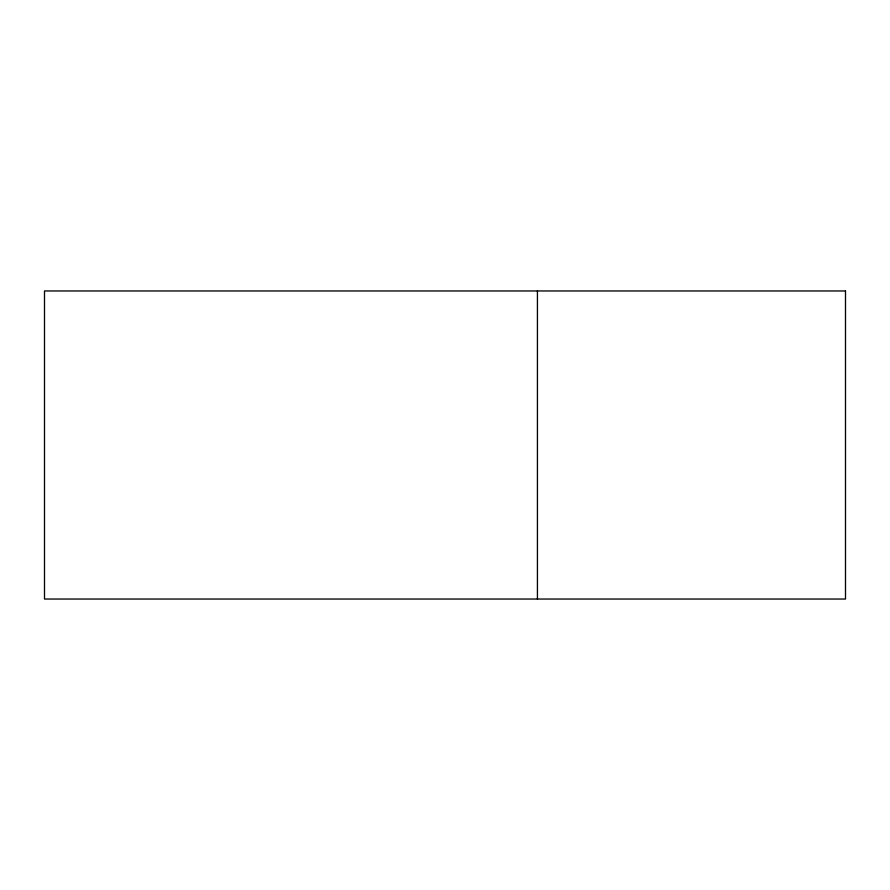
<?xml version="1.0" encoding="UTF-8"?>
<svg xmlns="http://www.w3.org/2000/svg" width="890" height="890" viewBox="0 0 890 890"><rect width="100%" height="100%" fill="white"/><g stroke="black" fill="none" stroke-linecap="round" stroke-linejoin="round"><path stroke-width="1.33" d="M537.427 290.963L537.427 599.037M845.5 290.963L44.5 290.963L44.5 599.037L845.5 599.037L845.5 290.963"/></g></svg>
